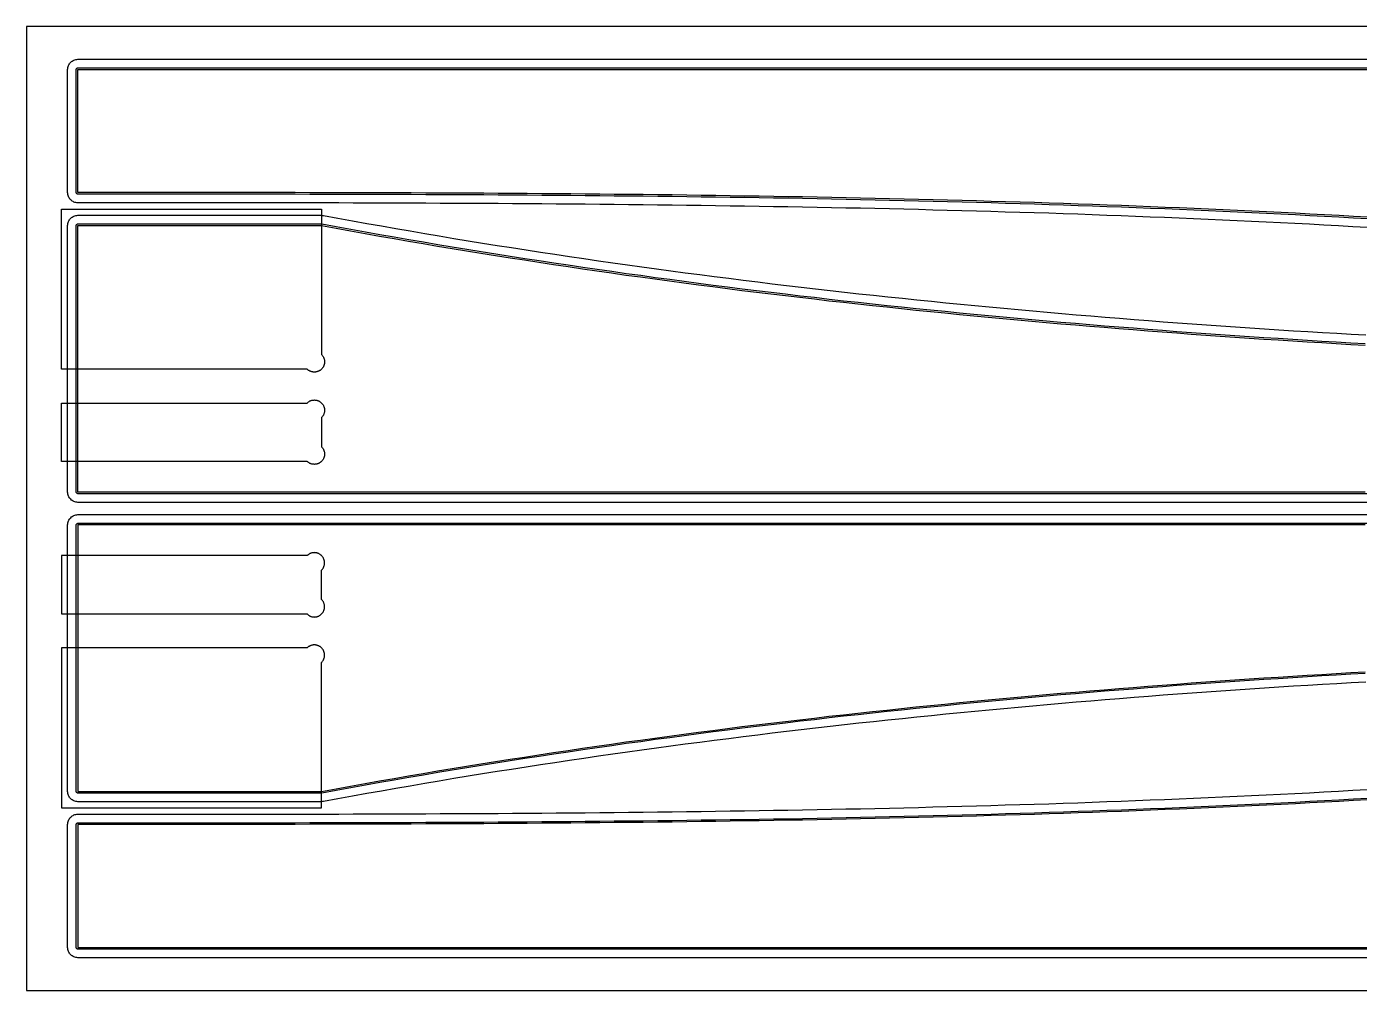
# Model space of a CAD drawing. Header units: inches. Extents: x 0 to 32.5, y 0 to 11.8.
# Drawn here: x 0 to 16.25, y 0 to 11.75 of the extents above; entities that cross this region are included whole.
import ezdxf

# ---------------------------------------------------------------- set-up
doc = ezdxf.new("R2010")
doc.units = ezdxf.units.IN
doc.header["$MEASUREMENT"] = 0
for name, color, linetype in [('CLEARANCE', 4, 'Continuous'), ('CUT_OUTSIDE', 5, 'Continuous'), ('POCKET_HOUSING', 30, 'Continuous'), ('POCKET_LAP', 2, 'Continuous'), ('REFERENCE_STOCK', 8, 'Continuous'), ('ROUGH', 6, 'Continuous')]:
    doc.layers.add(name, color=color, linetype=linetype)

msp = doc.modelspace()

# ---------------------------------------------------------------- linework, layer by layer
at = {"layer": 'CLEARANCE'}
for points in [[(16.348, 9.301), (16.171, 9.311), (15.995, 9.321), (15.818, 9.33), (15.642, 9.34), (15.465, 9.349), (15.288, 9.358), (15.112, 9.367), (14.935, 9.375), (14.759, 9.383), (14.582, 9.392), (14.406, 9.399), (14.229, 9.407), (14.052, 9.415), (13.876, 9.422), (13.699, 9.429), (13.522, 9.436), (13.346, 9.443), (13.169, 9.449), (12.993, 9.456), (12.816, 9.462), (12.639, 9.468), (12.463, 9.474), (12.286, 9.479), (12.11, 9.485), (11.933, 9.49), (11.756, 9.495), (11.58, 9.5), (11.403, 9.505), (11.226, 9.51), (11.05, 9.514), (10.873, 9.519), (10.696, 9.523), (10.52, 9.527), (10.343, 9.531), (10.167, 9.535), (9.99, 9.538), (9.813, 9.542), (9.637, 9.545), (9.46, 9.549), (9.283, 9.552), (9.107, 9.555), (8.93, 9.558), (8.753, 9.56), (8.577, 9.563), (8.4, 9.566), (8.223, 9.568), (8.047, 9.57), (7.87, 9.573), (7.693, 9.575), (7.517, 9.577), (7.34, 9.579), (7.163, 9.58), (6.987, 9.582), (6.81, 9.584), (6.633, 9.585), (6.457, 9.587), (6.28, 9.588), (6.103, 9.589), (5.926, 9.591), (5.75, 9.592), (5.573, 9.593), (5.396, 9.594), (5.22, 9.595), (5.043, 9.595), (4.866, 9.596), (4.69, 9.597), (4.513, 9.597), (4.336, 9.598), (4.16, 9.599), (3.983, 9.599), (3.806, 9.6), (3.629, 9.6), (3.453, 9.6), (3.276, 9.601), (3.099, 9.601), (2.923, 9.601), (2.746, 9.601), (2.569, 9.601), (2.392, 9.602), (2.216, 9.602), (2.039, 9.602), (1.862, 9.602), (1.685, 9.602), (1.509, 9.602), (1.332, 9.602), (1.155, 9.602), (0.978, 9.602), (0.802, 9.602), (0.625, 9.602), (0.613, 9.603), (0.601, 9.604), (0.589, 9.607), (0.577, 9.612), (0.566, 9.617), (0.556, 9.623), (0.546, 9.63), (0.537, 9.639), (0.528, 9.648), (0.521, 9.658), (0.515, 9.668), (0.51, 9.679), (0.505, 9.691), (0.502, 9.703), (0.501, 9.715), (0.5, 9.727), (0.5, 11.227), (0.501, 11.239), (0.502, 11.251), (0.505, 11.263), (0.51, 11.275), (0.515, 11.286), (0.521, 11.296), (0.528, 11.306), (0.537, 11.315), (0.546, 11.324), (0.556, 11.331), (0.566, 11.337), (0.577, 11.343), (0.589, 11.347), (0.601, 11.35), (0.613, 11.351), (0.625, 11.352), (31.875, 11.352)], [(31.875, 5.95), (0.625, 5.95), (0.613, 5.951), (0.601, 5.952), (0.589, 5.955), (0.577, 5.96), (0.566, 5.965), (0.556, 5.971), (0.546, 5.978), (0.537, 5.987), (0.528, 5.996), (0.521, 6.006), (0.515, 6.016), (0.51, 6.027), (0.505, 6.039), (0.502, 6.051), (0.501, 6.063), (0.5, 6.075), (0.5, 9.325), (0.501, 9.337), (0.502, 9.349), (0.505, 9.361), (0.51, 9.373), (0.515, 9.384), (0.521, 9.394), (0.528, 9.404), (0.537, 9.413), (0.546, 9.422), (0.556, 9.429), (0.566, 9.435), (0.577, 9.44), (0.589, 9.445), (0.601, 9.448), (0.613, 9.449), (0.625, 9.45), (3.596, 9.45), (3.607, 9.449), (3.619, 9.448), (3.795, 9.415), (3.972, 9.383), (4.148, 9.351), (4.325, 9.32), (4.501, 9.289), (4.678, 9.259), (4.854, 9.228), (5.031, 9.199), (5.207, 9.169), (5.384, 9.14), (5.56, 9.112), (5.737, 9.083), (5.913, 9.056), (6.09, 9.028), (6.266, 9.001), (6.442, 8.974), (6.619, 8.948), (6.795, 8.922), (6.972, 8.896), (7.148, 8.871), (7.325, 8.846), (7.501, 8.822), (7.678, 8.797), (7.854, 8.774), (8.031, 8.75), (8.207, 8.727), (8.384, 8.704), (8.56, 8.682), (8.737, 8.66), (8.914, 8.638), (9.09, 8.616), (9.267, 8.595), (9.443, 8.574), (9.62, 8.554), (9.796, 8.534), (9.973, 8.514), (10.149, 8.494), (10.326, 8.475), (10.502, 8.456), (10.679, 8.438), (10.855, 8.419), (11.032, 8.401), (11.208, 8.384), (11.385, 8.366), (11.561, 8.349), (11.738, 8.332), (11.914, 8.316), (12.091, 8.3), (12.268, 8.284), (12.444, 8.268), (12.621, 8.253), (12.797, 8.238), (12.974, 8.223), (13.15, 8.208), (13.327, 8.194), (13.503, 8.18), (13.68, 8.166), (13.857, 8.153), (14.033, 8.14), (14.21, 8.127), (14.386, 8.114), (14.563, 8.102), (14.739, 8.09), (14.916, 8.078), (15.093, 8.066), (15.269, 8.055), (15.446, 8.043), (15.622, 8.032), (15.799, 8.022), (15.975, 8.011), (16.152, 8.001), (16.329, 7.991)], [(16.329, 3.759), (16.152, 3.749), (15.975, 3.739), (15.799, 3.728), (15.622, 3.718), (15.446, 3.707), (15.269, 3.695), (15.093, 3.684), (14.916, 3.672), (14.739, 3.66), (14.563, 3.648), (14.386, 3.636), (14.21, 3.623), (14.033, 3.61), (13.857, 3.597), (13.68, 3.584), (13.503, 3.57), (13.327, 3.556), (13.15, 3.542), (12.974, 3.527), (12.797, 3.512), (12.621, 3.497), (12.444, 3.482), (12.268, 3.466), (12.091, 3.45), (11.914, 3.434), (11.738, 3.418), (11.561, 3.401), (11.385, 3.384), (11.208, 3.366), (11.032, 3.349), (10.855, 3.331), (10.679, 3.312), (10.502, 3.294), (10.326, 3.275), (10.149, 3.256), (9.973, 3.236), (9.796, 3.216), (9.62, 3.196), (9.443, 3.176), (9.267, 3.155), (9.09, 3.134), (8.914, 3.112), (8.737, 3.09), (8.56, 3.068), (8.384, 3.046), (8.207, 3.023), (8.031, 3), (7.854, 2.976), (7.678, 2.953), (7.501, 2.928), (7.325, 2.904), (7.148, 2.879), (6.972, 2.854), (6.795, 2.828), (6.619, 2.802), (6.442, 2.776), (6.266, 2.749), (6.09, 2.722), (5.913, 2.694), (5.737, 2.667), (5.56, 2.638), (5.384, 2.61), (5.207, 2.581), (5.031, 2.551), (4.854, 2.522), (4.678, 2.491), (4.501, 2.461), (4.325, 2.43), (4.148, 2.399), (3.972, 2.367), (3.795, 2.335), (3.619, 2.302), (3.607, 2.301), (3.596, 2.3), (0.625, 2.3), (0.613, 2.301), (0.601, 2.302), (0.589, 2.305), (0.577, 2.31), (0.566, 2.315), (0.556, 2.321), (0.546, 2.328), (0.537, 2.337), (0.528, 2.346), (0.521, 2.356), (0.515, 2.366), (0.51, 2.377), (0.505, 2.389), (0.502, 2.401), (0.501, 2.413), (0.5, 2.425), (0.5, 5.675), (0.501, 5.687), (0.502, 5.699), (0.505, 5.711), (0.51, 5.723), (0.515, 5.734), (0.521, 5.744), (0.528, 5.754), (0.537, 5.763), (0.546, 5.772), (0.556, 5.779), (0.566, 5.785), (0.577, 5.79), (0.589, 5.795), (0.601, 5.798), (0.613, 5.799), (0.625, 5.8), (31.875, 5.8)], [(31.875, 0.398), (0.625, 0.398), (0.613, 0.399), (0.601, 0.4), (0.589, 0.403), (0.577, 0.407), (0.566, 0.413), (0.556, 0.419), (0.546, 0.426), (0.537, 0.435), (0.528, 0.444), (0.521, 0.454), (0.515, 0.464), (0.51, 0.475), (0.505, 0.487), (0.502, 0.499), (0.501, 0.511), (0.5, 0.523), (0.5, 2.023), (0.501, 2.035), (0.502, 2.047), (0.505, 2.059), (0.51, 2.071), (0.515, 2.082), (0.521, 2.092), (0.528, 2.102), (0.537, 2.111), (0.546, 2.12), (0.556, 2.127), (0.566, 2.133), (0.577, 2.138), (0.589, 2.143), (0.601, 2.146), (0.613, 2.147), (0.625, 2.148), (0.802, 2.148), (0.978, 2.148), (1.155, 2.148), (1.332, 2.148), (1.509, 2.148), (1.685, 2.148), (1.862, 2.148), (2.039, 2.148), (2.216, 2.148), (2.392, 2.148), (2.569, 2.149), (2.746, 2.149), (2.923, 2.149), (3.099, 2.149), (3.276, 2.149), (3.453, 2.15), (3.629, 2.15), (3.806, 2.15), (3.983, 2.151), (4.16, 2.151), (4.336, 2.152), (4.513, 2.153), (4.69, 2.153), (4.866, 2.154), (5.043, 2.155), (5.22, 2.155), (5.396, 2.156), (5.573, 2.157), (5.75, 2.158), (5.926, 2.159), (6.103, 2.161), (6.28, 2.162), (6.457, 2.163), (6.633, 2.165), (6.81, 2.166), (6.987, 2.168), (7.163, 2.17), (7.34, 2.171), (7.517, 2.173), (7.693, 2.175), (7.87, 2.177), (8.047, 2.18), (8.223, 2.182), (8.4, 2.184), (8.577, 2.187), (8.753, 2.19), (8.93, 2.192), (9.107, 2.195), (9.283, 2.198), (9.46, 2.201), (9.637, 2.205), (9.813, 2.208), (9.99, 2.212), (10.167, 2.215), (10.343, 2.219), (10.52, 2.223), (10.696, 2.227), (10.873, 2.231), (11.05, 2.236), (11.226, 2.24), (11.403, 2.245), (11.58, 2.25), (11.756, 2.255), (11.933, 2.26), (12.11, 2.265), (12.286, 2.271), (12.463, 2.276), (12.639, 2.282), (12.816, 2.288), (12.993, 2.294), (13.169, 2.301), (13.346, 2.307), (13.522, 2.314), (13.699, 2.321), (13.876, 2.328), (14.052, 2.335), (14.229, 2.343), (14.406, 2.351), (14.582, 2.358), (14.759, 2.367), (14.935, 2.375), (15.112, 2.383), (15.288, 2.392), (15.465, 2.401), (15.642, 2.41), (15.818, 2.42), (15.995, 2.429), (16.171, 2.439), (16.348, 2.449)]]:
    msp.add_lwpolyline(points, dxfattribs=at)
at = {"layer": 'CUT_OUTSIDE'}
for points in [[(16.355, 9.426), (16.178, 9.436), (16.002, 9.446), (15.825, 9.455), (15.648, 9.465), (15.471, 9.474), (15.295, 9.483), (15.118, 9.491), (14.941, 9.5), (14.765, 9.508), (14.588, 9.516), (14.411, 9.524), (14.234, 9.532), (14.058, 9.539), (13.881, 9.547), (13.704, 9.554), (13.527, 9.561), (13.351, 9.568), (13.174, 9.574), (12.997, 9.58), (12.82, 9.587), (12.644, 9.593), (12.467, 9.599), (12.29, 9.604), (12.113, 9.61), (11.937, 9.615), (11.76, 9.62), (11.583, 9.625), (11.406, 9.63), (11.23, 9.635), (11.053, 9.639), (10.876, 9.644), (10.699, 9.648), (10.523, 9.652), (10.346, 9.656), (10.169, 9.66), (9.992, 9.663), (9.816, 9.667), (9.639, 9.67), (9.462, 9.674), (9.285, 9.677), (9.109, 9.68), (8.932, 9.683), (8.755, 9.685), (8.578, 9.688), (8.402, 9.691), (8.225, 9.693), (8.048, 9.695), (7.871, 9.698), (7.695, 9.7), (7.518, 9.702), (7.341, 9.704), (7.165, 9.705), (6.988, 9.707), (6.811, 9.709), (6.634, 9.71), (6.458, 9.712), (6.281, 9.713), (6.104, 9.714), (5.927, 9.715), (5.751, 9.717), (5.574, 9.718), (5.397, 9.719), (5.22, 9.72), (5.044, 9.72), (4.867, 9.721), (4.69, 9.722), (4.513, 9.722), (4.337, 9.723), (4.16, 9.724), (3.983, 9.724), (3.806, 9.725), (3.63, 9.725), (3.453, 9.725), (3.276, 9.726), (3.099, 9.726), (2.923, 9.726), (2.746, 9.726), (2.569, 9.726), (2.392, 9.727), (2.216, 9.727), (2.039, 9.727), (1.862, 9.727), (1.685, 9.727), (1.509, 9.727), (1.332, 9.727), (1.155, 9.727), (0.978, 9.727), (0.802, 9.727), (0.625, 9.727), (0.625, 11.227), (0.802, 11.227), (0.978, 11.227), (1.155, 11.227), (1.332, 11.227), (1.509, 11.227), (1.685, 11.227), (1.862, 11.227), (2.039, 11.227), (2.216, 11.227), (2.392, 11.227), (2.569, 11.227), (2.746, 11.227), (2.923, 11.227), (3.099, 11.227), (3.276, 11.227), (3.453, 11.227), (3.63, 11.227), (3.806, 11.227), (3.983, 11.227), (4.16, 11.227), (4.337, 11.227), (4.513, 11.227), (4.69, 11.227), (4.867, 11.227), (5.044, 11.227), (5.22, 11.227), (5.397, 11.227), (5.574, 11.227), (5.751, 11.227), (5.927, 11.227), (6.104, 11.227), (6.281, 11.227), (6.458, 11.227), (6.634, 11.227), (6.811, 11.227), (6.988, 11.227), (7.165, 11.227), (7.341, 11.227), (7.518, 11.227), (7.695, 11.227), (7.871, 11.227), (8.048, 11.227), (8.225, 11.227), (8.402, 11.227), (8.578, 11.227), (8.755, 11.227), (8.932, 11.227), (9.109, 11.227), (9.285, 11.227), (9.462, 11.227), (9.639, 11.227), (9.816, 11.227), (9.992, 11.227), (10.169, 11.227), (10.346, 11.227), (10.523, 11.227), (10.699, 11.227), (10.876, 11.227), (11.053, 11.227), (11.23, 11.227), (11.406, 11.227), (11.583, 11.227), (11.76, 11.227), (11.937, 11.227), (12.113, 11.227), (12.29, 11.227), (12.467, 11.227), (12.644, 11.227), (12.82, 11.227), (12.997, 11.227), (13.174, 11.227), (13.351, 11.227), (13.527, 11.227), (13.704, 11.227), (13.881, 11.227), (14.058, 11.227), (14.234, 11.227), (14.411, 11.227), (14.588, 11.227), (14.765, 11.227), (14.941, 11.227), (15.118, 11.227), (15.295, 11.227), (15.471, 11.227), (15.648, 11.227), (15.825, 11.227), (16.002, 11.227), (16.178, 11.227), (16.355, 11.227)], [(16.322, 6.075), (16.145, 6.075), (15.968, 6.075), (15.791, 6.075), (15.615, 6.075), (15.438, 6.075), (15.261, 6.075), (15.084, 6.075), (14.908, 6.075), (14.731, 6.075), (14.554, 6.075), (14.377, 6.075), (14.201, 6.075), (14.024, 6.075), (13.847, 6.075), (13.67, 6.075), (13.494, 6.075), (13.317, 6.075), (13.14, 6.075), (12.963, 6.075), (12.787, 6.075), (12.61, 6.075), (12.433, 6.075), (12.256, 6.075), (12.08, 6.075), (11.903, 6.075), (11.726, 6.075), (11.549, 6.075), (11.373, 6.075), (11.196, 6.075), (11.019, 6.075), (10.842, 6.075), (10.666, 6.075), (10.489, 6.075), (10.312, 6.075), (10.136, 6.075), (9.959, 6.075), (9.782, 6.075), (9.605, 6.075), (9.429, 6.075), (9.252, 6.075), (9.075, 6.075), (8.898, 6.075), (8.722, 6.075), (8.545, 6.075), (8.368, 6.075), (8.191, 6.075), (8.015, 6.075), (7.838, 6.075), (7.661, 6.075), (7.484, 6.075), (7.308, 6.075), (7.131, 6.075), (6.954, 6.075), (6.777, 6.075), (6.601, 6.075), (6.424, 6.075), (6.247, 6.075), (6.07, 6.075), (5.894, 6.075), (5.717, 6.075), (5.54, 6.075), (5.363, 6.075), (5.187, 6.075), (5.01, 6.075), (4.833, 6.075), (4.656, 6.075), (4.48, 6.075), (4.303, 6.075), (4.126, 6.075), (3.949, 6.075), (3.773, 6.075), (3.596, 6.075), (0.625, 6.075), (0.625, 9.325), (3.596, 9.325), (3.773, 9.292), (3.949, 9.26), (4.126, 9.228), (4.303, 9.197), (4.48, 9.166), (4.656, 9.135), (4.833, 9.105), (5.01, 9.075), (5.187, 9.046), (5.363, 9.017), (5.54, 8.988), (5.717, 8.96), (5.894, 8.932), (6.07, 8.905), (6.247, 8.878), (6.424, 8.851), (6.601, 8.824), (6.777, 8.798), (6.954, 8.773), (7.131, 8.747), (7.308, 8.722), (7.484, 8.698), (7.661, 8.674), (7.838, 8.65), (8.015, 8.626), (8.191, 8.603), (8.368, 8.58), (8.545, 8.558), (8.722, 8.535), (8.898, 8.514), (9.075, 8.492), (9.252, 8.471), (9.429, 8.45), (9.605, 8.43), (9.782, 8.409), (9.959, 8.39), (10.136, 8.37), (10.312, 8.351), (10.489, 8.332), (10.666, 8.313), (10.842, 8.295), (11.019, 8.277), (11.196, 8.259), (11.373, 8.242), (11.549, 8.225), (11.726, 8.208), (11.903, 8.191), (12.08, 8.175), (12.256, 8.159), (12.433, 8.144), (12.61, 8.128), (12.787, 8.113), (12.963, 8.098), (13.14, 8.084), (13.317, 8.07), (13.494, 8.056), (13.67, 8.042), (13.847, 8.028), (14.024, 8.015), (14.201, 8.002), (14.377, 7.99), (14.554, 7.977), (14.731, 7.965), (14.908, 7.953), (15.084, 7.941), (15.261, 7.93), (15.438, 7.919), (15.615, 7.908), (15.791, 7.897), (15.968, 7.886), (16.145, 7.876), (16.322, 7.866)], [(16.322, 5.675), (16.145, 5.675), (15.968, 5.675), (15.791, 5.675), (15.615, 5.675), (15.438, 5.675), (15.261, 5.675), (15.084, 5.675), (14.908, 5.675), (14.731, 5.675), (14.554, 5.675), (14.377, 5.675), (14.201, 5.675), (14.024, 5.675), (13.847, 5.675), (13.67, 5.675), (13.494, 5.675), (13.317, 5.675), (13.14, 5.675), (12.963, 5.675), (12.787, 5.675), (12.61, 5.675), (12.433, 5.675), (12.256, 5.675), (12.08, 5.675), (11.903, 5.675), (11.726, 5.675), (11.549, 5.675), (11.373, 5.675), (11.196, 5.675), (11.019, 5.675), (10.842, 5.675), (10.666, 5.675), (10.489, 5.675), (10.312, 5.675), (10.136, 5.675), (9.959, 5.675), (9.782, 5.675), (9.605, 5.675), (9.429, 5.675), (9.252, 5.675), (9.075, 5.675), (8.898, 5.675), (8.722, 5.675), (8.545, 5.675), (8.368, 5.675), (8.191, 5.675), (8.015, 5.675), (7.838, 5.675), (7.661, 5.675), (7.484, 5.675), (7.308, 5.675), (7.131, 5.675), (6.954, 5.675), (6.777, 5.675), (6.601, 5.675), (6.424, 5.675), (6.247, 5.675), (6.07, 5.675), (5.894, 5.675), (5.717, 5.675), (5.54, 5.675), (5.363, 5.675), (5.187, 5.675), (5.01, 5.675), (4.833, 5.675), (4.656, 5.675), (4.48, 5.675), (4.303, 5.675), (4.126, 5.675), (3.949, 5.675), (3.773, 5.675), (3.596, 5.675), (0.625, 5.675), (0.625, 2.425), (3.596, 2.425), (3.773, 2.458), (3.949, 2.49), (4.126, 2.522), (4.303, 2.553), (4.48, 2.584), (4.656, 2.615), (4.833, 2.645), (5.01, 2.675), (5.187, 2.704), (5.363, 2.733), (5.54, 2.762), (5.717, 2.79), (5.894, 2.818), (6.07, 2.845), (6.247, 2.872), (6.424, 2.899), (6.601, 2.926), (6.777, 2.952), (6.954, 2.977), (7.131, 3.003), (7.308, 3.028), (7.484, 3.052), (7.661, 3.076), (7.838, 3.1), (8.015, 3.124), (8.191, 3.147), (8.368, 3.17), (8.545, 3.192), (8.722, 3.215), (8.898, 3.236), (9.075, 3.258), (9.252, 3.279), (9.429, 3.3), (9.605, 3.32), (9.782, 3.341), (9.959, 3.36), (10.136, 3.38), (10.312, 3.399), (10.489, 3.418), (10.666, 3.437), (10.842, 3.455), (11.019, 3.473), (11.196, 3.491), (11.373, 3.508), (11.549, 3.525), (11.726, 3.542), (11.903, 3.559), (12.08, 3.575), (12.256, 3.591), (12.433, 3.606), (12.61, 3.622), (12.787, 3.637), (12.963, 3.652), (13.14, 3.666), (13.317, 3.68), (13.494, 3.694), (13.67, 3.708), (13.847, 3.722), (14.024, 3.735), (14.201, 3.748), (14.377, 3.76), (14.554, 3.773), (14.731, 3.785), (14.908, 3.797), (15.084, 3.809), (15.261, 3.82), (15.438, 3.831), (15.615, 3.842), (15.791, 3.853), (15.968, 3.864), (16.145, 3.874), (16.322, 3.884)], [(16.355, 2.324), (16.178, 2.314), (16.002, 2.304), (15.825, 2.295), (15.648, 2.285), (15.471, 2.276), (15.295, 2.267), (15.118, 2.259), (14.941, 2.25), (14.765, 2.242), (14.588, 2.234), (14.411, 2.226), (14.234, 2.218), (14.058, 2.211), (13.881, 2.203), (13.704, 2.196), (13.527, 2.189), (13.351, 2.182), (13.174, 2.176), (12.997, 2.17), (12.82, 2.163), (12.644, 2.157), (12.467, 2.151), (12.29, 2.146), (12.113, 2.14), (11.937, 2.135), (11.76, 2.13), (11.583, 2.125), (11.406, 2.12), (11.23, 2.115), (11.053, 2.111), (10.876, 2.106), (10.699, 2.102), (10.523, 2.098), (10.346, 2.094), (10.169, 2.09), (9.992, 2.087), (9.816, 2.083), (9.639, 2.08), (9.462, 2.076), (9.285, 2.073), (9.109, 2.07), (8.932, 2.067), (8.755, 2.065), (8.578, 2.062), (8.402, 2.059), (8.225, 2.057), (8.048, 2.055), (7.871, 2.052), (7.695, 2.05), (7.518, 2.048), (7.341, 2.046), (7.165, 2.045), (6.988, 2.043), (6.811, 2.041), (6.634, 2.04), (6.458, 2.038), (6.281, 2.037), (6.104, 2.036), (5.927, 2.035), (5.751, 2.033), (5.574, 2.032), (5.397, 2.031), (5.22, 2.03), (5.044, 2.03), (4.867, 2.029), (4.69, 2.028), (4.513, 2.028), (4.337, 2.027), (4.16, 2.026), (3.983, 2.026), (3.806, 2.025), (3.63, 2.025), (3.453, 2.025), (3.276, 2.024), (3.099, 2.024), (2.923, 2.024), (2.746, 2.024), (2.569, 2.024), (2.392, 2.023), (2.216, 2.023), (2.039, 2.023), (1.862, 2.023), (1.685, 2.023), (1.509, 2.023), (1.332, 2.023), (1.155, 2.023), (0.978, 2.023), (0.802, 2.023), (0.625, 2.023), (0.625, 0.523), (0.802, 0.523), (0.978, 0.523), (1.155, 0.523), (1.332, 0.523), (1.509, 0.523), (1.685, 0.523), (1.862, 0.523), (2.039, 0.523), (2.216, 0.523), (2.392, 0.523), (2.569, 0.523), (2.746, 0.523), (2.923, 0.523), (3.099, 0.523), (3.276, 0.523), (3.453, 0.523), (3.63, 0.523), (3.806, 0.523), (3.983, 0.523), (4.16, 0.523), (4.337, 0.523), (4.513, 0.523), (4.69, 0.523), (4.867, 0.523), (5.044, 0.523), (5.22, 0.523), (5.397, 0.523), (5.574, 0.523), (5.751, 0.523), (5.927, 0.523), (6.104, 0.523), (6.281, 0.523), (6.458, 0.523), (6.634, 0.523), (6.811, 0.523), (6.988, 0.523), (7.165, 0.523), (7.341, 0.523), (7.518, 0.523), (7.695, 0.523), (7.871, 0.523), (8.048, 0.523), (8.225, 0.523), (8.402, 0.523), (8.578, 0.523), (8.755, 0.523), (8.932, 0.523), (9.109, 0.523), (9.285, 0.523), (9.462, 0.523), (9.639, 0.523), (9.816, 0.523), (9.992, 0.523), (10.169, 0.523), (10.346, 0.523), (10.523, 0.523), (10.699, 0.523), (10.876, 0.523), (11.053, 0.523), (11.23, 0.523), (11.406, 0.523), (11.583, 0.523), (11.76, 0.523), (11.937, 0.523), (12.113, 0.523), (12.29, 0.523), (12.467, 0.523), (12.644, 0.523), (12.82, 0.523), (12.997, 0.523), (13.174, 0.523), (13.351, 0.523), (13.527, 0.523), (13.704, 0.523), (13.881, 0.523), (14.058, 0.523), (14.234, 0.523), (14.411, 0.523), (14.588, 0.523), (14.765, 0.523), (14.941, 0.523), (15.118, 0.523), (15.295, 0.523), (15.471, 0.523), (15.648, 0.523), (15.825, 0.523), (16.002, 0.523), (16.178, 0.523), (16.355, 0.523)]]:
    msp.add_lwpolyline(points, dxfattribs=at)
at = {"layer": 'POCKET_HOUSING'}
for points in [[(0.425, 7.161), (3.419, 7.161), (3.424, 7.165), (3.428, 7.169), (3.433, 7.173), (3.438, 7.177), (3.443, 7.18), (3.449, 7.183), (3.454, 7.186), (3.46, 7.188), (3.466, 7.19), (3.471, 7.192), (3.477, 7.194), (3.483, 7.195), (3.489, 7.196), (3.495, 7.197), (3.501, 7.197), (3.508, 7.198), (3.514, 7.197), (3.52, 7.197), (3.526, 7.196), (3.532, 7.195), (3.538, 7.194), (3.544, 7.192), (3.55, 7.19), (3.555, 7.188), (3.561, 7.186), (3.567, 7.183), (3.572, 7.18), (3.577, 7.177), (3.582, 7.173), (3.587, 7.169), (3.592, 7.165), (3.596, 7.161), (3.6, 7.157), (3.604, 7.152), (3.608, 7.147), (3.612, 7.142), (3.615, 7.137), (3.618, 7.132), (3.621, 7.126), (3.623, 7.12), (3.625, 7.115), (3.627, 7.109), (3.629, 7.103), (3.63, 7.097), (3.631, 7.091), (3.632, 7.085), (3.632, 7.079), (3.633, 7.073), (3.632, 7.066), (3.632, 7.06), (3.631, 7.054), (3.63, 7.048), (3.629, 7.042), (3.627, 7.036), (3.625, 7.031), (3.623, 7.025), (3.621, 7.019), (3.618, 7.014), (3.615, 7.008), (3.612, 7.003), (3.608, 6.998), (3.604, 6.993), (3.6, 6.989), (3.596, 6.984), (3.596, 6.627), (3.6, 6.622), (3.604, 6.618), (3.608, 6.613), (3.612, 6.608), (3.615, 6.603), (3.618, 6.597), (3.621, 6.592), (3.623, 6.586), (3.625, 6.58), (3.627, 6.575), (3.629, 6.569), (3.63, 6.563), (3.631, 6.557), (3.632, 6.551), (3.632, 6.545), (3.633, 6.538), (3.632, 6.532), (3.632, 6.526), (3.631, 6.52), (3.63, 6.514), (3.629, 6.508), (3.627, 6.502), (3.625, 6.496), (3.623, 6.491), (3.621, 6.485), (3.618, 6.479), (3.615, 6.474), (3.612, 6.469), (3.608, 6.464), (3.604, 6.459), (3.6, 6.454), (3.596, 6.45), (3.592, 6.446), (3.587, 6.442), (3.582, 6.438), (3.577, 6.434), (3.572, 6.431), (3.567, 6.428), (3.561, 6.425), (3.555, 6.423), (3.55, 6.421), (3.544, 6.419), (3.538, 6.417), (3.532, 6.416), (3.526, 6.415), (3.52, 6.414), (3.514, 6.414), (3.508, 6.413), (3.501, 6.414), (3.495, 6.414), (3.489, 6.415), (3.483, 6.416), (3.477, 6.417), (3.471, 6.419), (3.466, 6.421), (3.46, 6.423), (3.454, 6.425), (3.449, 6.428), (3.443, 6.431), (3.438, 6.434), (3.433, 6.438), (3.428, 6.442), (3.424, 6.446), (3.419, 6.45), (0.425, 6.45)], [(0.425, 4.589), (3.419, 4.589), (3.424, 4.585), (3.428, 4.581), (3.433, 4.577), (3.438, 4.573), (3.443, 4.57), (3.449, 4.567), (3.454, 4.564), (3.46, 4.562), (3.466, 4.56), (3.471, 4.558), (3.477, 4.556), (3.483, 4.555), (3.489, 4.554), (3.495, 4.553), (3.501, 4.553), (3.508, 4.552), (3.514, 4.553), (3.52, 4.553), (3.526, 4.554), (3.532, 4.555), (3.538, 4.556), (3.544, 4.558), (3.55, 4.56), (3.555, 4.562), (3.561, 4.564), (3.567, 4.567), (3.572, 4.57), (3.577, 4.573), (3.582, 4.577), (3.587, 4.581), (3.592, 4.585), (3.596, 4.589), (3.6, 4.593), (3.604, 4.598), (3.608, 4.603), (3.612, 4.608), (3.615, 4.613), (3.618, 4.618), (3.621, 4.624), (3.623, 4.63), (3.625, 4.635), (3.627, 4.641), (3.629, 4.647), (3.63, 4.653), (3.631, 4.659), (3.632, 4.665), (3.632, 4.671), (3.633, 4.677), (3.632, 4.684), (3.632, 4.69), (3.631, 4.696), (3.63, 4.702), (3.629, 4.708), (3.627, 4.714), (3.625, 4.719), (3.623, 4.725), (3.621, 4.731), (3.618, 4.736), (3.615, 4.742), (3.612, 4.747), (3.608, 4.752), (3.604, 4.757), (3.6, 4.761), (3.596, 4.766), (3.596, 5.123), (3.6, 5.128), (3.604, 5.132), (3.608, 5.137), (3.612, 5.142), (3.615, 5.147), (3.618, 5.153), (3.621, 5.158), (3.623, 5.164), (3.625, 5.17), (3.627, 5.175), (3.629, 5.181), (3.63, 5.187), (3.631, 5.193), (3.632, 5.199), (3.632, 5.205), (3.633, 5.212), (3.632, 5.218), (3.632, 5.224), (3.631, 5.23), (3.63, 5.236), (3.629, 5.242), (3.627, 5.248), (3.625, 5.254), (3.623, 5.259), (3.621, 5.265), (3.618, 5.271), (3.615, 5.276), (3.612, 5.281), (3.608, 5.286), (3.604, 5.291), (3.6, 5.296), (3.596, 5.3), (3.592, 5.304), (3.587, 5.308), (3.582, 5.312), (3.577, 5.316), (3.572, 5.319), (3.567, 5.322), (3.561, 5.325), (3.555, 5.327), (3.55, 5.329), (3.544, 5.331), (3.538, 5.333), (3.532, 5.334), (3.526, 5.335), (3.52, 5.336), (3.514, 5.336), (3.508, 5.337), (3.501, 5.336), (3.495, 5.336), (3.489, 5.335), (3.483, 5.334), (3.477, 5.333), (3.471, 5.331), (3.466, 5.329), (3.46, 5.327), (3.454, 5.325), (3.449, 5.322), (3.443, 5.319), (3.438, 5.316), (3.433, 5.312), (3.428, 5.308), (3.424, 5.304), (3.419, 5.3), (0.425, 5.3)]]:
    msp.add_lwpolyline(points, close=True, dxfattribs=at)
at = {"layer": 'POCKET_LAP'}
for points in [[(0.425, 7.575), (0.425, 9.525), (3.596, 9.525), (3.596, 7.752), (3.6, 7.747), (3.604, 7.743), (3.608, 7.738), (3.612, 7.733), (3.615, 7.728), (3.618, 7.722), (3.621, 7.717), (3.623, 7.711), (3.625, 7.705), (3.627, 7.7), (3.629, 7.694), (3.63, 7.688), (3.631, 7.682), (3.632, 7.676), (3.632, 7.67), (3.633, 7.663), (3.632, 7.657), (3.632, 7.651), (3.631, 7.645), (3.63, 7.639), (3.629, 7.633), (3.627, 7.627), (3.625, 7.621), (3.623, 7.616), (3.621, 7.61), (3.618, 7.604), (3.615, 7.599), (3.612, 7.594), (3.608, 7.589), (3.604, 7.584), (3.6, 7.579), (3.596, 7.575), (3.592, 7.571), (3.587, 7.567), (3.582, 7.563), (3.577, 7.559), (3.572, 7.556), (3.567, 7.553), (3.561, 7.55), (3.555, 7.548), (3.55, 7.546), (3.544, 7.544), (3.538, 7.542), (3.532, 7.541), (3.526, 7.54), (3.52, 7.539), (3.514, 7.539), (3.508, 7.538), (3.501, 7.539), (3.495, 7.539), (3.489, 7.54), (3.483, 7.541), (3.477, 7.542), (3.471, 7.544), (3.466, 7.546), (3.46, 7.548), (3.454, 7.55), (3.449, 7.553), (3.443, 7.556), (3.438, 7.559), (3.433, 7.563), (3.428, 7.567), (3.424, 7.571), (3.419, 7.575)], [(0.425, 4.175), (0.425, 2.225), (3.596, 2.225), (3.596, 3.998), (3.6, 4.003), (3.604, 4.007), (3.608, 4.012), (3.612, 4.017), (3.615, 4.022), (3.618, 4.028), (3.621, 4.033), (3.623, 4.039), (3.625, 4.045), (3.627, 4.05), (3.629, 4.056), (3.63, 4.062), (3.631, 4.068), (3.632, 4.074), (3.632, 4.08), (3.633, 4.087), (3.632, 4.093), (3.632, 4.099), (3.631, 4.105), (3.63, 4.111), (3.629, 4.117), (3.627, 4.123), (3.625, 4.129), (3.623, 4.134), (3.621, 4.14), (3.618, 4.146), (3.615, 4.151), (3.612, 4.156), (3.608, 4.161), (3.604, 4.166), (3.6, 4.171), (3.596, 4.175), (3.592, 4.179), (3.587, 4.183), (3.582, 4.187), (3.577, 4.191), (3.572, 4.194), (3.567, 4.197), (3.561, 4.2), (3.555, 4.202), (3.55, 4.204), (3.544, 4.206), (3.538, 4.208), (3.532, 4.209), (3.526, 4.21), (3.52, 4.211), (3.514, 4.211), (3.508, 4.212), (3.501, 4.211), (3.495, 4.211), (3.489, 4.21), (3.483, 4.209), (3.477, 4.208), (3.471, 4.206), (3.466, 4.204), (3.46, 4.202), (3.454, 4.2), (3.449, 4.197), (3.443, 4.194), (3.438, 4.191), (3.433, 4.187), (3.428, 4.183), (3.424, 4.179), (3.419, 4.175)]]:
    msp.add_lwpolyline(points, close=True, dxfattribs=at)
at = {"layer": 'REFERENCE_STOCK'}
msp.add_lwpolyline([(0, 0), (32.5, 0), (32.5, 11.75), (0, 11.75)], close=True, dxfattribs=at)
at = {"layer": 'ROUGH'}
for points in [[(16.354, 9.406), (16.177, 9.416), (16.001, 9.426), (15.824, 9.435), (15.647, 9.445), (15.47, 9.454), (15.294, 9.463), (15.117, 9.471), (14.94, 9.48), (14.764, 9.488), (14.587, 9.496), (14.41, 9.504), (14.233, 9.512), (14.057, 9.52), (13.88, 9.527), (13.703, 9.534), (13.527, 9.541), (13.35, 9.548), (13.173, 9.554), (12.996, 9.561), (12.82, 9.567), (12.643, 9.573), (12.466, 9.579), (12.289, 9.584), (12.113, 9.59), (11.936, 9.595), (11.759, 9.6), (11.583, 9.605), (11.406, 9.61), (11.229, 9.615), (11.052, 9.619), (10.876, 9.624), (10.699, 9.628), (10.522, 9.632), (10.345, 9.636), (10.169, 9.64), (9.992, 9.643), (9.815, 9.647), (9.639, 9.65), (9.462, 9.654), (9.285, 9.657), (9.108, 9.66), (8.932, 9.663), (8.755, 9.665), (8.578, 9.668), (8.401, 9.671), (8.225, 9.673), (8.048, 9.675), (7.871, 9.678), (7.695, 9.68), (7.518, 9.682), (7.341, 9.684), (7.164, 9.685), (6.988, 9.687), (6.811, 9.689), (6.634, 9.69), (6.457, 9.692), (6.281, 9.693), (6.104, 9.694), (5.927, 9.695), (5.75, 9.697), (5.574, 9.698), (5.397, 9.699), (5.22, 9.7), (5.044, 9.7), (4.867, 9.701), (4.69, 9.702), (4.513, 9.702), (4.337, 9.703), (4.16, 9.704), (3.983, 9.704), (3.806, 9.705), (3.63, 9.705), (3.453, 9.705), (3.276, 9.706), (3.099, 9.706), (2.923, 9.706), (2.746, 9.706), (2.569, 9.706), (2.392, 9.707), (2.216, 9.707), (2.039, 9.707), (1.862, 9.707), (1.685, 9.707), (1.509, 9.707), (1.332, 9.707), (1.155, 9.707), (0.978, 9.707), (0.802, 9.707), (0.625, 9.707), (0.623, 9.707), (0.621, 9.707), (0.619, 9.708), (0.617, 9.709), (0.616, 9.709), (0.614, 9.71), (0.612, 9.712), (0.611, 9.713), (0.61, 9.714), (0.608, 9.716), (0.607, 9.718), (0.607, 9.719), (0.606, 9.721), (0.605, 9.723), (0.605, 9.725), (0.605, 9.727), (0.605, 11.227), (0.605, 11.229), (0.605, 11.231), (0.606, 11.233), (0.607, 11.235), (0.607, 11.236), (0.608, 11.238), (0.61, 11.24), (0.611, 11.241), (0.612, 11.242), (0.614, 11.244), (0.616, 11.245), (0.617, 11.246), (0.619, 11.246), (0.621, 11.247), (0.623, 11.247), (0.625, 11.247), (31.875, 11.247)], [(31.875, 6.055), (0.625, 6.055), (0.623, 6.055), (0.621, 6.055), (0.619, 6.056), (0.617, 6.057), (0.616, 6.057), (0.614, 6.058), (0.612, 6.06), (0.611, 6.061), (0.61, 6.062), (0.608, 6.064), (0.607, 6.066), (0.607, 6.067), (0.606, 6.069), (0.605, 6.071), (0.605, 6.073), (0.605, 6.075), (0.605, 9.325), (0.605, 9.327), (0.605, 9.329), (0.606, 9.331), (0.607, 9.333), (0.607, 9.334), (0.608, 9.336), (0.61, 9.338), (0.611, 9.339), (0.612, 9.34), (0.614, 9.342), (0.616, 9.343), (0.617, 9.343), (0.619, 9.344), (0.621, 9.345), (0.623, 9.345), (0.625, 9.345), (3.596, 9.345), (3.598, 9.345), (3.6, 9.345), (3.776, 9.312), (3.953, 9.28), (4.13, 9.248), (4.306, 9.217), (4.483, 9.186), (4.66, 9.155), (4.837, 9.125), (5.013, 9.095), (5.19, 9.066), (5.367, 9.037), (5.543, 9.008), (5.72, 8.98), (5.897, 8.952), (6.073, 8.924), (6.25, 8.897), (6.427, 8.871), (6.604, 8.844), (6.78, 8.818), (6.957, 8.792), (7.134, 8.767), (7.31, 8.742), (7.487, 8.718), (7.664, 8.693), (7.841, 8.67), (8.017, 8.646), (8.194, 8.623), (8.371, 8.6), (8.547, 8.577), (8.724, 8.555), (8.901, 8.534), (9.077, 8.512), (9.254, 8.491), (9.431, 8.47), (9.608, 8.45), (9.784, 8.429), (9.961, 8.409), (10.138, 8.39), (10.314, 8.371), (10.491, 8.352), (10.668, 8.333), (10.845, 8.315), (11.021, 8.297), (11.198, 8.279), (11.375, 8.262), (11.551, 8.245), (11.728, 8.228), (11.905, 8.211), (12.082, 8.195), (12.258, 8.179), (12.435, 8.164), (12.612, 8.148), (12.788, 8.133), (12.965, 8.118), (13.142, 8.104), (13.319, 8.09), (13.495, 8.076), (13.672, 8.062), (13.849, 8.048), (14.025, 8.035), (14.202, 8.022), (14.379, 8.01), (14.556, 7.997), (14.732, 7.985), (14.909, 7.973), (15.086, 7.961), (15.262, 7.95), (15.439, 7.939), (15.616, 7.928), (15.793, 7.917), (15.969, 7.906), (16.146, 7.896), (16.323, 7.886)], [(16.323, 3.864), (16.146, 3.854), (15.969, 3.844), (15.793, 3.833), (15.616, 3.822), (15.439, 3.811), (15.262, 3.8), (15.086, 3.789), (14.909, 3.777), (14.732, 3.765), (14.556, 3.753), (14.379, 3.74), (14.202, 3.728), (14.025, 3.715), (13.849, 3.702), (13.672, 3.688), (13.495, 3.674), (13.319, 3.66), (13.142, 3.646), (12.965, 3.632), (12.788, 3.617), (12.612, 3.602), (12.435, 3.586), (12.258, 3.571), (12.082, 3.555), (11.905, 3.539), (11.728, 3.522), (11.551, 3.505), (11.375, 3.488), (11.198, 3.471), (11.021, 3.453), (10.845, 3.435), (10.668, 3.417), (10.491, 3.398), (10.314, 3.379), (10.138, 3.36), (9.961, 3.341), (9.784, 3.321), (9.608, 3.3), (9.431, 3.28), (9.254, 3.259), (9.077, 3.238), (8.901, 3.216), (8.724, 3.195), (8.547, 3.173), (8.371, 3.15), (8.194, 3.127), (8.017, 3.104), (7.841, 3.08), (7.664, 3.057), (7.487, 3.032), (7.31, 3.008), (7.134, 2.983), (6.957, 2.958), (6.78, 2.932), (6.604, 2.906), (6.427, 2.879), (6.25, 2.853), (6.073, 2.826), (5.897, 2.798), (5.72, 2.77), (5.543, 2.742), (5.367, 2.713), (5.19, 2.684), (5.013, 2.655), (4.837, 2.625), (4.66, 2.595), (4.483, 2.564), (4.306, 2.533), (4.13, 2.502), (3.953, 2.47), (3.776, 2.438), (3.6, 2.405), (3.598, 2.405), (3.596, 2.405), (0.625, 2.405), (0.623, 2.405), (0.621, 2.405), (0.619, 2.406), (0.617, 2.407), (0.616, 2.407), (0.614, 2.408), (0.612, 2.41), (0.611, 2.411), (0.61, 2.412), (0.608, 2.414), (0.607, 2.416), (0.607, 2.417), (0.606, 2.419), (0.605, 2.421), (0.605, 2.423), (0.605, 2.425), (0.605, 5.675), (0.605, 5.677), (0.605, 5.679), (0.606, 5.681), (0.607, 5.683), (0.607, 5.684), (0.608, 5.686), (0.61, 5.688), (0.611, 5.689), (0.612, 5.69), (0.614, 5.692), (0.616, 5.693), (0.617, 5.693), (0.619, 5.694), (0.621, 5.695), (0.623, 5.695), (0.625, 5.695), (31.875, 5.695)], [(31.875, 0.503), (0.625, 0.503), (0.623, 0.503), (0.621, 0.503), (0.619, 0.504), (0.617, 0.504), (0.616, 0.505), (0.614, 0.506), (0.612, 0.508), (0.611, 0.509), (0.61, 0.51), (0.608, 0.512), (0.607, 0.514), (0.607, 0.515), (0.606, 0.517), (0.605, 0.519), (0.605, 0.521), (0.605, 0.523), (0.605, 2.023), (0.605, 2.025), (0.605, 2.027), (0.606, 2.029), (0.607, 2.031), (0.607, 2.032), (0.608, 2.034), (0.61, 2.036), (0.611, 2.037), (0.612, 2.038), (0.614, 2.04), (0.616, 2.041), (0.617, 2.041), (0.619, 2.042), (0.621, 2.043), (0.623, 2.043), (0.625, 2.043), (0.802, 2.043), (0.978, 2.043), (1.155, 2.043), (1.332, 2.043), (1.509, 2.043), (1.685, 2.043), (1.862, 2.043), (2.039, 2.043), (2.216, 2.043), (2.392, 2.043), (2.569, 2.044), (2.746, 2.044), (2.923, 2.044), (3.099, 2.044), (3.276, 2.044), (3.453, 2.045), (3.63, 2.045), (3.806, 2.045), (3.983, 2.046), (4.16, 2.046), (4.337, 2.047), (4.513, 2.048), (4.69, 2.048), (4.867, 2.049), (5.044, 2.05), (5.22, 2.05), (5.397, 2.051), (5.574, 2.052), (5.75, 2.053), (5.927, 2.055), (6.104, 2.056), (6.281, 2.057), (6.457, 2.058), (6.634, 2.06), (6.811, 2.061), (6.988, 2.063), (7.164, 2.065), (7.341, 2.066), (7.518, 2.068), (7.695, 2.07), (7.871, 2.072), (8.048, 2.075), (8.225, 2.077), (8.401, 2.079), (8.578, 2.082), (8.755, 2.085), (8.932, 2.087), (9.108, 2.09), (9.285, 2.093), (9.462, 2.096), (9.639, 2.1), (9.815, 2.103), (9.992, 2.107), (10.169, 2.11), (10.345, 2.114), (10.522, 2.118), (10.699, 2.122), (10.876, 2.126), (11.052, 2.131), (11.229, 2.135), (11.406, 2.14), (11.583, 2.145), (11.759, 2.15), (11.936, 2.155), (12.113, 2.16), (12.289, 2.166), (12.466, 2.171), (12.643, 2.177), (12.82, 2.183), (12.996, 2.189), (13.173, 2.196), (13.35, 2.202), (13.527, 2.209), (13.703, 2.216), (13.88, 2.223), (14.057, 2.23), (14.233, 2.238), (14.41, 2.246), (14.587, 2.254), (14.764, 2.262), (14.94, 2.27), (15.117, 2.279), (15.294, 2.287), (15.47, 2.296), (15.647, 2.305), (15.824, 2.315), (16.001, 2.324), (16.177, 2.334), (16.354, 2.344)]]:
    msp.add_lwpolyline(points, dxfattribs=at)

doc.saveas('drawing.dxf')
